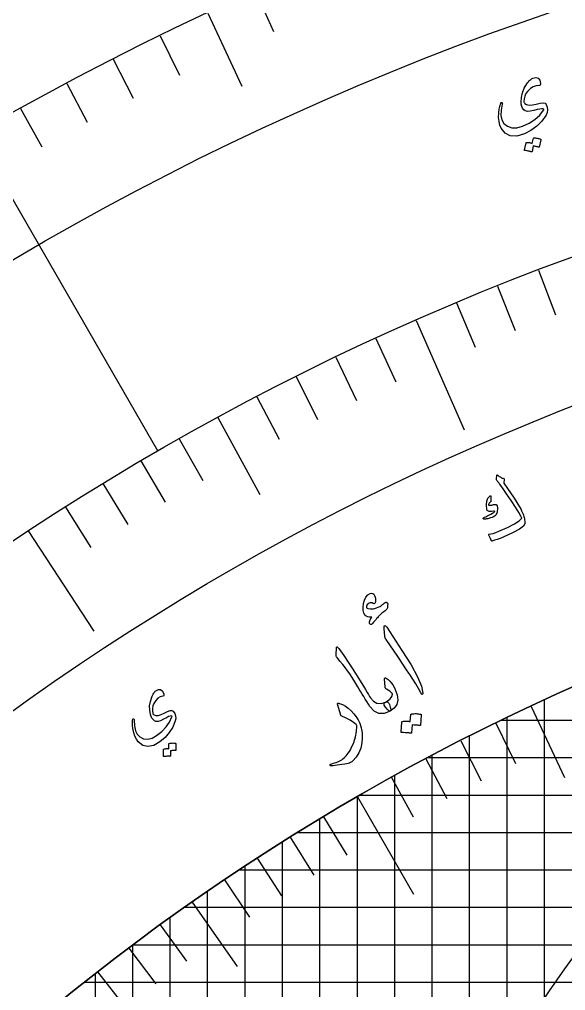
# Model space of a CAD drawing. Header units: millimetres. Extents: x -140 to 140, y -140 to 184.
# Drawn here: x -61.47 to -38.49, y 73.68 to 114.56 of the extents above; entities that cross this region are included whole.
import ezdxf

# ---------------------------------------------------------------- set-up
doc = ezdxf.new("R2010")
doc.units = ezdxf.units.MM
for name, color, linetype in [('ENGRAVE', 7, 'Continuous'), ('ENGRAVE_FINE', 8, 'Continuous'), ('TEXT', 5, 'Continuous')]:
    doc.layers.add(name, color=color, linetype=linetype)

msp = doc.modelspace()

# ---------------------------------------------------------------- linework, layer by layer
at = {"layer": 'ENGRAVE'}
for points in [[(-53.5457, 114.8292), (-52.1139, 111.7586)], [(-63.35, 109.7254), (-55.65, 96.3886)], [(-44.7792, 101.8946), (-42.7514, 97.2805)], [(-53.1204, 97.8055), (-51.3564, 94.5576)], [(-61.1022, 93.028), (-58.3353, 88.8155)], [(-39.375, 0), (-39.375, 85.9061)], [(-39.9374, 85.6461), (-38.5396, 82.6485)], [(-47.25, 0), (-47.25, 81.8394)], [(-47.25, 81.8394), (-44.8875, 77.7474)], [(0, 78.75), (-52.2368, 78.75)], [(-54.203, 77.4099), (-52.3059, 74.7005)], [(-55.125, 0), (-55.125, 76.756)]]:
    msp.add_lwpolyline(points, dxfattribs=at)
for radius in [137.2, 137.2, 133.525, 126.7, 126.7, 121.31, 111.3, 111.3, 105.42, 94.5, 94.5]:
    msp.add_circle((0, 0), radius, dxfattribs=at)
for centre, radius, end in [((0, 0), 94.5, 180), ((0, 47.25), 47.25, 270)]:
    msp.add_arc(centre, radius, 90, end, dxfattribs=at)
at = {"layer": 'ENGRAVE_FINE'}
for points in [[(-51.5335, 115.7462), (-50.7819, 114.058)], [(-55.5416, 113.8772), (-54.7315, 112.2162)], [(-57.5206, 112.8905), (-56.6816, 111.2439)], [(-59.482, 111.8695), (-58.6145, 110.2378)], [(-61.4254, 110.8143), (-60.5295, 109.198)], [(-39.6257, 104.0072), (-38.908, 102.1233)], [(-41.3548, 103.3318), (-40.6058, 101.4602)], [(-43.0728, 102.6276), (-42.2926, 100.7687)], [(-46.4734, 101.1331), (-45.6317, 99.3013)], [(-48.1552, 100.3433), (-47.2829, 98.5257)], [(-49.8239, 99.5252), (-48.9214, 97.7225)], [(-51.4791, 98.6792), (-50.5467, 96.8918)], [(-54.7474, 96.9042), (-53.7557, 95.1489)], [(-56.3594, 95.9755), (-55.3386, 94.2371)], [(-57.9562, 95.0198), (-56.9065, 93.2987)], [(-59.5373, 94.0372), (-58.4589, 92.3339)], [(0, 85.05), (-41.1916, 85.05)], [(-40.95, 0), (-40.95, 85.1666)], [(-41.4261, 84.936), (-40.5976, 83.2373)], [(-42.525, 0), (-42.525, 84.3912)], [(-42.9021, 84.2001), (-42.0441, 82.5161)], [(-44.3651, 83.4385), (-43.4778, 81.7698)], [(0, 83.475), (-44.2964, 83.475)], [(-44.1, 0), (-44.1, 83.5789)], [(-45.8145, 82.6516), (-44.8982, 80.9985)], [(-45.675, 0), (-45.675, 82.7287)], [(0, 81.9), (-47.1449, 81.9)], [(-48.6711, 81.0023), (-47.6977, 79.3823)], [(-48.825, 0), (-48.825, 80.9096)], [(-50.0774, 80.1405), (-49.0758, 78.5377)], [(0, 80.325), (-49.781, 80.325)], [(-50.4, 0), (-50.4, 79.938)], [(-51.975, 0), (-51.975, 78.9231)], [(-51.4684, 79.2544), (-50.439, 77.6693)], [(-52.8437, 78.3441), (-51.7869, 76.7772)], [(-53.55, 0), (-53.55, 77.863)], [(0, 77.175), (-54.5369, 77.175)], [(-55.5457, 76.4521), (-54.4348, 74.9231)], [(-56.8715, 75.4711), (-55.7341, 73.9616)], [(-56.7, 0), (-56.7, 75.6)], [(0, 75.6), (-56.7, 75.6)], [(-58.18, 74.467), (-57.0164, 72.9777)], [(0, 74.025), (-58.7414, 74.025)], [(-58.275, 0), (-58.275, 74.3927)]]:
    msp.add_lwpolyline(points, dxfattribs=at)
at = {"layer": 'TEXT'}
for points in [[(-39.6097, 111.7739), (-39.7287, 111.7715), (-39.848, 111.7307), (-39.9673, 111.6514), (-40.0867, 111.5335), (-40.1546, 111.4374), (-40.2029, 111.3345), (-40.2315, 111.2248), (-40.2404, 111.1084), (-40.2376, 111.0867), (-40.2305, 111.0657), (-40.219, 111.0454), (-40.2031, 111.0257), (-40.126, 110.9746), (-40.02, 110.9532), (-39.8852, 110.9616), (-39.7215, 110.9995), (-39.5605, 111.0383), (-39.4371, 111.0483), (-39.3514, 111.0295), (-39.3034, 110.9822), (-39.258, 110.8637), (-39.2437, 110.7488), (-39.2604, 110.6377), (-39.3081, 110.5304), (-39.4905, 110.2777), (-39.7034, 110.0628), (-39.9473, 109.8855), (-40.2222, 109.7456), (-40.5441, 109.6521), (-40.8141, 109.6605), (-41.0327, 109.771), (-41.1999, 109.9841), (-41.2541, 110.1151), (-41.289, 110.2664), (-41.3046, 110.4378), (-41.3008, 110.6295), (-41.295, 110.6845), (-41.288, 110.7382), (-41.2797, 110.7904), (-41.2703, 110.8413), (-41.2594, 110.891), (-41.2471, 110.9399), (-41.2332, 110.9879), (-41.2179, 111.0351), (-41.208, 111.0559), (-41.1964, 111.0672), (-41.1831, 111.0689), (-41.1681, 111.061), (-41.1567, 111.0485), (-41.1499, 111.0344), (-41.1475, 111.0186), (-41.1496, 111.0011), (-41.2035, 110.7353), (-41.2103, 110.5111), (-41.1703, 110.3284), (-41.0839, 110.1871), (-40.929, 110.062), (-40.7474, 110.0005), (-40.539, 110.0025), (-40.3035, 110.0677), (-40.0189, 110.198), (-39.7765, 110.3544), (-39.5762, 110.537), (-39.4179, 110.746), (-39.4095, 110.7619), (-39.4089, 110.775), (-39.416, 110.7854), (-39.4309, 110.7931), (-39.4823, 110.7988), (-39.5647, 110.7897), (-39.6781, 110.7657), (-39.8225, 110.7268), (-39.9715, 110.693), (-40.0923, 110.6867), (-40.185, 110.7081), (-40.2496, 110.7573), (-40.2962, 110.8257), (-40.3302, 110.9028), (-40.3517, 110.9887), (-40.3607, 111.0832), (-40.3494, 111.2795), (-40.3046, 111.4725), (-40.2264, 111.6623), (-40.1145, 111.8487), (-40.0834, 111.8945), (-40.0519, 111.9357), (-40.0203, 111.9724), (-39.9883, 112.0046), (-39.9565, 112.0324), (-39.9249, 112.0558), (-39.8937, 112.075), (-39.8628, 112.09), (-39.7329, 112.1229), (-39.6365, 112.0955), (-39.5735, 112.0078), (-39.5439, 111.8599), (-39.5457, 111.8166), (-39.5573, 111.7878), (-39.5786, 111.7736), (-39.6097, 111.7739)], [(-39.8431, 109.5582), (-39.8406, 109.5638), (-39.8358, 109.5683), (-39.8289, 109.5718), (-39.8197, 109.5742), (-39.7836, 109.5736), (-39.7481, 109.5715), (-39.7131, 109.5678), (-39.6787, 109.5624), (-39.6446, 109.5554), (-39.6105, 109.5464), (-39.5764, 109.5356), (-39.5424, 109.523), (-39.5349, 109.518), (-39.5301, 109.5117), (-39.528, 109.5039), (-39.5285, 109.4947), (-39.593, 109.1903), (-39.596, 109.1855), (-39.6022, 109.1833), (-39.6116, 109.1836), (-39.6243, 109.1864), (-39.6335, 109.1899), (-39.6479, 109.194), (-39.6676, 109.1987), (-39.6925, 109.2041), (-39.7229, 109.2103), (-39.7591, 109.2174), (-39.8012, 109.2253), (-39.849, 109.2341), (-39.9005, 108.9969), (-39.9039, 108.9889), (-39.9106, 108.9848), (-39.9206, 108.9847), (-39.9337, 108.9884), (-39.9452, 108.9916), (-39.963, 108.9962), (-39.9872, 109.0021), (-40.0178, 109.0094), (-40.0553, 109.0179), (-40.1, 109.0274), (-40.1519, 109.0379), (-40.211, 109.0495), (-40.2178, 109.0525), (-40.2218, 109.0566), (-40.223, 109.0617), (-40.2214, 109.0679), (-40.1517, 109.364), (-40.1492, 109.3696), (-40.1444, 109.3741), (-40.1375, 109.3776), (-40.1283, 109.38), (-40.0981, 109.381), (-40.0682, 109.3803), (-40.0386, 109.3778), (-40.0092, 109.3737), (-39.9803, 109.3679), (-39.9517, 109.3609), (-39.9236, 109.3525), (-39.8959, 109.3429)], [(-41.3372, 95.3709), (-41.3071, 95.347), (-41.277, 95.3251), (-41.2469, 95.3051), (-41.2167, 95.287), (-41.1864, 95.271), (-41.1556, 95.2571), (-41.1245, 95.2452), (-41.0929, 95.2355), (-41.0793, 95.2282), (-41.0708, 95.2166), (-41.0674, 95.2007), (-41.0691, 95.1803), (-41.0846, 95.0704), (-41.0857, 95.0587), (-41.0859, 95.0491), (-41.0853, 95.0417), (-41.0838, 95.0363), (-40.9338, 94.8218), (-40.8001, 94.6272), (-40.6825, 94.4525), (-40.581, 94.2978), (-40.4958, 94.1631), (-40.4271, 94.0486), (-40.375, 93.9544), (-40.3393, 93.8803), (-40.2782, 93.738), (-40.2613, 93.6918), (-40.2466, 93.6445), (-40.2339, 93.5961), (-40.2233, 93.5465), (-40.215, 93.4958), (-40.2092, 93.4438), (-40.2057, 93.3905), (-40.2048, 93.336), (-40.2621, 93.2297), (-40.4335, 93.1001), (-40.7185, 92.9467), (-41.1169, 92.7683), (-41.2435, 92.7173), (-41.3619, 92.6732), (-41.4722, 92.636), (-41.5745, 92.6058), (-41.585, 92.6056), (-41.5938, 92.6084), (-41.6009, 92.6141), (-41.6063, 92.6227), (-41.6287, 92.6657), (-41.6488, 92.7049), (-41.6666, 92.7405), (-41.6821, 92.7723), (-41.6954, 92.8008), (-41.7068, 92.8262), (-41.7161, 92.8487), (-41.7234, 92.8681), (-41.7269, 92.8793), (-41.7258, 92.8869), (-41.7201, 92.891), (-41.7098, 92.8916), (-41.6334, 92.9014), (-41.54, 92.9252), (-41.4295, 92.963), (-41.302, 93.0148), (-40.9263, 93.1809), (-40.6397, 93.3276), (-40.4424, 93.4557), (-40.3346, 93.5657), (-40.3729, 93.654), (-40.4601, 93.8068), (-40.5964, 94.0241), (-40.7819, 94.3058), (-40.9705, 94.5865), (-41.1143, 94.7983), (-41.2132, 94.9412), (-41.2671, 95.0154), (-41.2825, 95.0354), (-41.297, 95.0541), (-41.3105, 95.0715), (-41.323, 95.0877), (-41.3344, 95.1023), (-41.3446, 95.1153), (-41.3537, 95.1266), (-41.3616, 95.1363), (-41.3773, 95.1582), (-41.388, 95.1809), (-41.3939, 95.2044), (-41.3948, 95.2288), (-41.3866, 95.3633), (-41.3852, 95.3728), (-41.3823, 95.3798), (-41.378, 95.3845), (-41.3722, 95.3868), (-41.3635, 95.386), (-41.3548, 95.3831), (-41.346, 95.3781), (-41.3372, 95.3709)], [(-41.665, 94.5101), (-41.6591, 94.5117), (-41.6534, 94.5117), (-41.6478, 94.5098), (-41.6423, 94.5062), (-41.6392, 94.5022), (-41.6367, 94.4975), (-41.6347, 94.4921), (-41.6334, 94.486), (-41.6272, 94.3056), (-41.6278, 94.2867), (-41.6304, 94.2713), (-41.6349, 94.2594), (-41.6414, 94.2509), (-41.6735, 94.2244), (-41.6987, 94.1971), (-41.717, 94.1689), (-41.7283, 94.1399), (-41.7277, 94.1276), (-41.7173, 94.1188), (-41.697, 94.1135), (-41.667, 94.1117), (-41.6482, 94.1133), (-41.6291, 94.1155), (-41.6095, 94.1183), (-41.5896, 94.1218), (-41.569, 94.1258), (-41.5478, 94.1307), (-41.5258, 94.1363), (-41.503, 94.1427), (-41.4155, 94.1447), (-41.3643, 94.0924), (-41.3491, 93.9857), (-41.3698, 93.8248), (-41.3847, 93.7731), (-41.4026, 93.73), (-41.4234, 93.6956), (-41.4471, 93.6697), (-41.4764, 93.6488), (-41.5198, 93.6263), (-41.5772, 93.6023), (-41.6488, 93.5768), (-41.6856, 93.5645), (-41.7211, 93.554), (-41.7553, 93.5455), (-41.7882, 93.5388), (-41.8195, 93.5335), (-41.849, 93.529), (-41.8766, 93.5252), (-41.9025, 93.5223), (-41.9199, 93.5238), (-41.9338, 93.5282), (-41.9443, 93.5354), (-41.9512, 93.5455), (-41.9545, 93.5577), (-41.9527, 93.5682), (-41.9458, 93.5772), (-41.9338, 93.5845), (-41.8946, 93.6053), (-41.8498, 93.6281), (-41.7994, 93.653), (-41.7434, 93.68), (-41.6388, 93.7302), (-41.5589, 93.7732), (-41.5035, 93.8092), (-41.4729, 93.8381), (-41.4697, 93.8436), (-41.4691, 93.8492), (-41.4712, 93.855), (-41.476, 93.8609), (-41.4804, 93.8639), (-41.4868, 93.8656), (-41.4952, 93.866), (-41.5057, 93.865), (-41.5989, 93.848), (-41.6387, 93.8424), (-41.6746, 93.8421), (-41.7067, 93.8468), (-41.7351, 93.8567), (-41.7618, 93.8712), (-41.7819, 93.8895), (-41.7954, 93.9116), (-41.8024, 93.9375), (-41.8218, 94.1243), (-41.8053, 94.2821), (-41.7531, 94.4107), (-41.665, 94.5101)], [(-46.0316, 89.7077), (-46.083, 89.6683), (-46.1305, 89.6315), (-46.1742, 89.5974), (-46.2141, 89.5658), (-46.2497, 89.5367), (-46.2807, 89.51), (-46.3071, 89.4857), (-46.3289, 89.4637), (-46.3505, 89.4404), (-46.3763, 89.4118), (-46.4062, 89.3781), (-46.4403, 89.3392), (-46.4784, 89.2948), (-46.5203, 89.2447), (-46.5661, 89.1889), (-46.6158, 89.1273), (-46.6376, 89.1052), (-46.66, 89.0935), (-46.683, 89.0922), (-46.7066, 89.1012), (-46.7371, 89.1377), (-46.7372, 89.1989), (-46.7067, 89.2848), (-46.6456, 89.3953), (-46.7377, 89.3974), (-46.8141, 89.4116), (-46.8749, 89.438), (-46.92, 89.4766), (-46.9721, 89.5667), (-47.0012, 89.6789), (-47.0071, 89.8133), (-46.9898, 89.9698), (-46.951, 90.1221), (-46.8924, 90.2438), (-46.8143, 90.3347), (-46.7168, 90.3949), (-46.653, 90.4105), (-46.5997, 90.402), (-46.557, 90.3693), (-46.5246, 90.3126), (-46.5022, 90.2449), (-46.489, 90.179), (-46.485, 90.115), (-46.4903, 90.0529), (-46.5027, 90.0048), (-46.5225, 89.9762), (-46.5496, 89.9672), (-46.5841, 89.9777), (-46.6275, 89.9976), (-46.6707, 90.0063), (-46.7137, 90.0037), (-46.7564, 89.9899), (-46.7975, 89.9685), (-46.8294, 89.9412), (-46.8519, 89.9081), (-46.8652, 89.8691), (-46.8686, 89.8285), (-46.8595, 89.7972), (-46.8379, 89.775), (-46.8038, 89.762), (-46.6934, 89.7464), (-46.5735, 89.7549), (-46.4442, 89.7875), (-46.3053, 89.8442), (-46.294, 89.8505), (-46.2817, 89.8584), (-46.2684, 89.8677), (-46.2542, 89.8785), (-46.2388, 89.8906), (-46.2223, 89.9036), (-46.2045, 89.9176), (-46.1855, 89.9325), (-46.1647, 89.9483), (-46.146, 89.9628), (-46.1293, 89.9758), (-46.1146, 89.9875), (-46.1016, 89.9977), (-46.0898, 90.0062), (-46.0792, 90.0131), (-46.0699, 90.0184), (-46.051, 90.0258), (-46.0334, 90.0278), (-46.0172, 90.0244), (-46.0024, 90.0156), (-45.9909, 90.0059), (-45.9824, 89.9953), (-45.9769, 89.9838), (-45.9743, 89.9714), (-45.9774, 89.8733), (-45.988, 89.7967), (-46.006, 89.7414), (-46.0316, 89.7077)], [(-46.1167, 88.9061), (-46.1158, 89.0054), (-46.0969, 89.0499), (-46.0598, 89.0397), (-46.0047, 88.9748), (-45.373, 87.9934), (-44.9883, 87.3895), (-44.7147, 86.8897), (-44.5514, 86.4944), (-44.4979, 86.2039), (-44.5011, 86.1762), (-44.5077, 86.1588), (-44.5176, 86.1517), (-44.5308, 86.1549), (-44.5445, 86.1635), (-44.558, 86.1768), (-44.5713, 86.195), (-44.5845, 86.2179), (-44.6788, 86.4003), (-44.7873, 86.5894), (-44.9099, 86.7853), (-45.0468, 86.9878), (-45.0815, 87.0412), (-45.1769, 87.1847), (-45.3331, 87.4182), (-45.5504, 87.7415), (-46.0402, 88.4542), (-46.0634, 88.4936), (-46.0807, 88.532), (-46.092, 88.5696), (-46.0974, 88.6062)], [(-48.128, 88.1038), (-48.1266, 88.1208), (-48.1234, 88.1334), (-48.1185, 88.1415), (-48.1118, 88.1451), (-48.0987, 88.1452), (-48.0806, 88.1338), (-48.0577, 88.1108), (-48.0299, 88.0763), (-47.8253, 87.7845), (-47.64, 87.5125), (-47.474, 87.2604), (-47.3271, 87.0282), (-47.205, 86.8278), (-47.0953, 86.6482), (-46.9981, 86.4896), (-46.9133, 86.3518), (-46.8411, 86.2349), (-46.7818, 86.1386), (-46.7355, 86.0629), (-46.7021, 86.0079), (-46.5732, 85.8586), (-46.4241, 85.7783), (-46.2548, 85.7667), (-46.065, 85.8237), (-46.0107, 85.8367), (-45.9646, 85.8237), (-45.9268, 85.7848), (-45.8971, 85.72), (-45.8636, 85.6108), (-45.8468, 85.5291), (-45.8467, 85.4747), (-45.8632, 85.4477), (-46.1198, 85.3505), (-46.3478, 85.3504), (-46.5474, 85.4476), (-46.7188, 85.6424), (-46.7847, 85.7444), (-46.85, 85.847), (-46.9147, 85.9503), (-46.9787, 86.0543), (-47.0424, 86.1588), (-47.1059, 86.2638), (-47.1694, 86.3691), (-47.2327, 86.4748), (-47.3532, 86.6766), (-47.4656, 86.8562), (-47.57, 87.0134), (-47.6664, 87.1483), (-47.7629, 87.2758), (-47.8676, 87.4105), (-47.9806, 87.5526), (-48.1018, 87.7019), (-48.1222, 87.7296), (-48.1364, 87.7574), (-48.1443, 87.7851), (-48.1461, 87.8129)], [(-46.0852, 86.4636), (-46.1058, 86.7857), (-46.1036, 86.8234), (-46.0906, 86.8434), (-46.0668, 86.8456), (-46.0323, 86.83), (-45.9524, 86.7709), (-45.8793, 86.7038), (-45.8127, 86.6289), (-45.7528, 86.546), (-45.6995, 86.4547), (-45.6528, 86.3542), (-45.6125, 86.2446), (-45.5788, 86.1258), (-45.5526, 85.9096), (-45.5913, 85.7246), (-45.6948, 85.5707), (-45.8632, 85.4477), (-45.8913, 85.4497), (-45.9342, 85.4781), (-45.992, 85.5329), (-46.0647, 85.6139), (-46.098, 85.6603), (-46.1188, 85.7019), (-46.1269, 85.7389), (-46.1226, 85.7712), (-46.1138, 85.7874), (-46.1013, 85.8015), (-46.085, 85.8136), (-46.065, 85.8237), (-45.9518, 85.8891), (-45.8642, 85.9661), (-45.8021, 86.0549), (-45.7656, 86.1556), (-45.7652, 86.1622), (-45.7676, 86.1693), (-45.7729, 86.1768), (-45.7812, 86.1849), (-45.8291, 86.2353), (-45.8854, 86.2826), (-45.9501, 86.3267), (-46.0233, 86.3676), (-46.0489, 86.3842), (-46.0678, 86.4057), (-46.0799, 86.4322), (-46.0852, 86.4636)], [(-55.4383, 86.0742), (-55.5431, 86.0473), (-55.6401, 85.9862), (-55.7292, 85.8911), (-55.8101, 85.7619), (-55.8502, 85.6627), (-55.8714, 85.5615), (-55.8738, 85.4585), (-55.8573, 85.3536), (-55.8504, 85.335), (-55.8397, 85.3179), (-55.8252, 85.3023), (-55.807, 85.2883), (-55.7281, 85.2591), (-55.6299, 85.2624), (-55.5124, 85.2979), (-55.3756, 85.3656), (-55.2412, 85.4336), (-55.1341, 85.4682), (-55.0544, 85.4695), (-55.0021, 85.4376), (-54.9371, 85.3422), (-54.9005, 85.2436), (-54.8921, 85.1418), (-54.9119, 85.0369), (-55.0204, 84.7753), (-55.1638, 84.5408), (-55.3423, 84.333), (-55.5561, 84.1518), (-55.8212, 84.0019), (-56.0617, 83.9528), (-56.2782, 84.0048), (-56.4707, 84.1583), (-56.5461, 84.2629), (-56.6087, 84.3893), (-56.6584, 84.5377), (-56.6952, 84.7081), (-56.7016, 84.758), (-56.7066, 84.8069), (-56.7103, 84.8549), (-56.7126, 84.9018), (-56.7134, 84.9481), (-56.7127, 84.9939), (-56.7105, 85.0393), (-56.7068, 85.0843), (-56.7024, 85.1048), (-56.6945, 85.1172), (-56.6831, 85.1215), (-56.6682, 85.1176), (-56.6555, 85.109), (-56.6465, 85.0979), (-56.641, 85.0844), (-56.6393, 85.0685), (-56.6313, 84.8221), (-56.5903, 84.6223), (-56.5167, 84.469), (-56.4107, 84.3621), (-56.2474, 84.2839), (-56.074, 84.2675), (-55.89, 84.3128), (-55.6955, 84.4197), (-55.4711, 84.5945), (-55.2894, 84.7834), (-55.1504, 84.9868), (-55.054, 85.2048), (-55.0499, 85.2206), (-55.0521, 85.2323), (-55.0606, 85.24), (-55.0753, 85.2437), (-55.122, 85.238), (-55.193, 85.2127), (-55.2883, 85.1679), (-55.4079, 85.1033), (-55.5326, 85.0423), (-55.6382, 85.0115), (-55.7247, 85.0111), (-55.7921, 85.0411), (-55.8476, 85.0919), (-55.8938, 85.153), (-55.9308, 85.2244), (-55.9585, 85.3062), (-55.9895, 85.4822), (-55.9902, 85.6623), (-55.9607, 85.8466), (-55.9006, 86.0349), (-55.8826, 86.0819), (-55.8634, 86.125), (-55.843, 86.1641), (-55.8215, 86.1992), (-55.7991, 86.2305), (-55.7761, 86.2578), (-55.7524, 86.2813), (-55.7282, 86.301), (-55.6201, 86.3573), (-55.5291, 86.3532), (-55.455, 86.2887), (-55.398, 86.164), (-55.3906, 86.1253), (-55.3948, 86.0975), (-55.4107, 86.0804), (-55.4383, 86.0742)], [(-48.084, 85.738), (-48.0859, 85.7468), (-48.0864, 85.7544), (-48.0855, 85.7607), (-48.0832, 85.7657), (-48.0721, 85.7733), (-48.0549, 85.7761), (-48.0316, 85.7742), (-48.0023, 85.7675), (-47.8763, 85.7202), (-47.753, 85.6529), (-47.6324, 85.5657), (-47.5145, 85.4586), (-47.401, 85.3359), (-47.3021, 85.2078), (-47.2178, 85.0742), (-47.1481, 84.9353), (-47.0853, 84.7363), (-47.0499, 84.5314), (-47.0418, 84.3209), (-47.0608, 84.1045), (-47.1085, 83.8913), (-47.1887, 83.6941), (-47.3014, 83.513), (-47.4468, 83.3476), (-47.4892, 83.3095), (-47.536, 83.279), (-47.5872, 83.2562), (-47.6428, 83.2412), (-47.7772, 83.217), (-47.899, 83.1959), (-48.0084, 83.1782), (-48.1054, 83.1637), (-48.1897, 83.1528), (-48.261, 83.1455), (-48.3194, 83.1419), (-48.3648, 83.1421), (-48.3755, 83.1441), (-48.3841, 83.1474), (-48.3907, 83.1518), (-48.3952, 83.1573), (-48.3991, 83.1657), (-48.4012, 83.1744), (-48.4014, 83.1836), (-48.3999, 83.193), (-48.3959, 83.2019), (-48.3889, 83.209), (-48.3789, 83.2145), (-48.3659, 83.2182), (-48.2859, 83.2395), (-48.2109, 83.2623), (-48.1408, 83.2866), (-48.0756, 83.3124), (-48.0149, 83.34), (-47.9581, 83.3698), (-47.9053, 83.4018), (-47.8563, 83.4358), (-47.8097, 83.4737), (-47.7637, 83.5169), (-47.7185, 83.5654), (-47.6739, 83.6194), (-47.6301, 83.6789), (-47.5873, 83.7443), (-47.5455, 83.8157), (-47.5045, 83.8929), (-47.3984, 84.1264), (-47.324, 84.3565), (-47.2814, 84.5835), (-47.2708, 84.8074), (-47.2716, 84.8245), (-47.2767, 84.8421), (-47.286, 84.86), (-47.2995, 84.8782), (-47.4075, 84.9704), (-47.5476, 85.0615), (-47.7199, 85.1516), (-47.9244, 85.2403), (-47.9351, 85.2472), (-47.9432, 85.2543), (-47.9485, 85.2614), (-47.9513, 85.2687)], [(-44.9951, 85.3026), (-44.9927, 85.3106), (-44.9871, 85.3175), (-44.9783, 85.3235), (-44.9664, 85.3284), (-44.9176, 85.3344), (-44.8692, 85.3381), (-44.8213, 85.3395), (-44.7738, 85.3386), (-44.7265, 85.3353), (-44.6788, 85.3295), (-44.6308, 85.3212), (-44.5825, 85.3103), (-44.5715, 85.305), (-44.5639, 85.2973), (-44.5596, 85.2872), (-44.5586, 85.2747), (-44.5892, 84.8518), (-44.5924, 84.8447), (-44.6004, 84.8405), (-44.6131, 84.8392), (-44.6306, 84.8407), (-44.6437, 84.8437), (-44.6639, 84.8466), (-44.6913, 84.8494), (-44.7259, 84.8522), (-44.7681, 84.8549), (-44.8182, 84.8577), (-44.8764, 84.8607), (-44.9425, 84.8638), (-44.9673, 84.5339), (-44.9704, 84.5225), (-44.9786, 84.5157), (-44.992, 84.5137), (-45.0104, 84.5163), (-45.0264, 84.5185), (-45.0513, 84.5214), (-45.085, 84.5249), (-45.1277, 84.529), (-45.1798, 84.5334), (-45.2417, 84.5379), (-45.3137, 84.5424), (-45.3956, 84.5469), (-45.4053, 84.5498), (-45.4115, 84.5545), (-45.4141, 84.5612), (-45.4131, 84.5698), (-45.3752, 84.9827), (-45.3729, 84.9907), (-45.3673, 84.9977), (-45.3586, 85.0037), (-45.3467, 85.0087), (-45.3062, 85.0157), (-45.2657, 85.0203), (-45.2252, 85.0226), (-45.1848, 85.0224), (-45.1447, 85.0201), (-45.1048, 85.0159), (-45.0653, 85.0098), (-45.0262, 85.0019)], [(-55.1817, 84.0652), (-55.1806, 84.0707), (-55.1774, 84.0757), (-55.172, 84.0802), (-55.1644, 84.0842), (-55.1323, 84.0913), (-55.1005, 84.0968), (-55.0688, 84.1008), (-55.0372, 84.1033), (-55.0056, 84.1041), (-54.9736, 84.1033), (-54.9412, 84.1009), (-54.9085, 84.0968), (-54.9008, 84.094), (-54.8952, 84.0894), (-54.8917, 84.0829), (-54.8903, 84.0747), (-54.8836, 83.792), (-54.8853, 83.7871), (-54.8903, 83.7838), (-54.8987, 83.7821), (-54.9104, 83.782), (-54.9193, 83.7831), (-54.9329, 83.7838), (-54.9513, 83.7839), (-54.9745, 83.7834), (-55.0027, 83.7825), (-55.0361, 83.7812), (-55.075, 83.7795), (-55.1191, 83.7773), (-55.1149, 83.5567), (-55.1163, 83.5489), (-55.1214, 83.5439), (-55.1301, 83.5417), (-55.1426, 83.5423), (-55.1533, 83.5427), (-55.17, 83.5431), (-55.1927, 83.5432), (-55.2213, 83.5433), (-55.2562, 83.543), (-55.2977, 83.5421), (-55.3457, 83.5405), (-55.4004, 83.5384), (-55.4071, 83.5397), (-55.4115, 83.5425), (-55.4136, 83.5467), (-55.4135, 83.5525), (-55.4139, 83.829), (-55.4128, 83.8345), (-55.4096, 83.8395), (-55.4042, 83.844), (-55.3966, 83.848), (-55.3701, 83.8552), (-55.3435, 83.8608), (-55.3168, 83.8649), (-55.29, 83.8673), (-55.2632, 83.8683), (-55.2364, 83.868), (-55.2098, 83.8665), (-55.1833, 83.8637)]]:
    msp.add_lwpolyline(points, close=True, dxfattribs=at)

doc.saveas('drawing.dxf')
